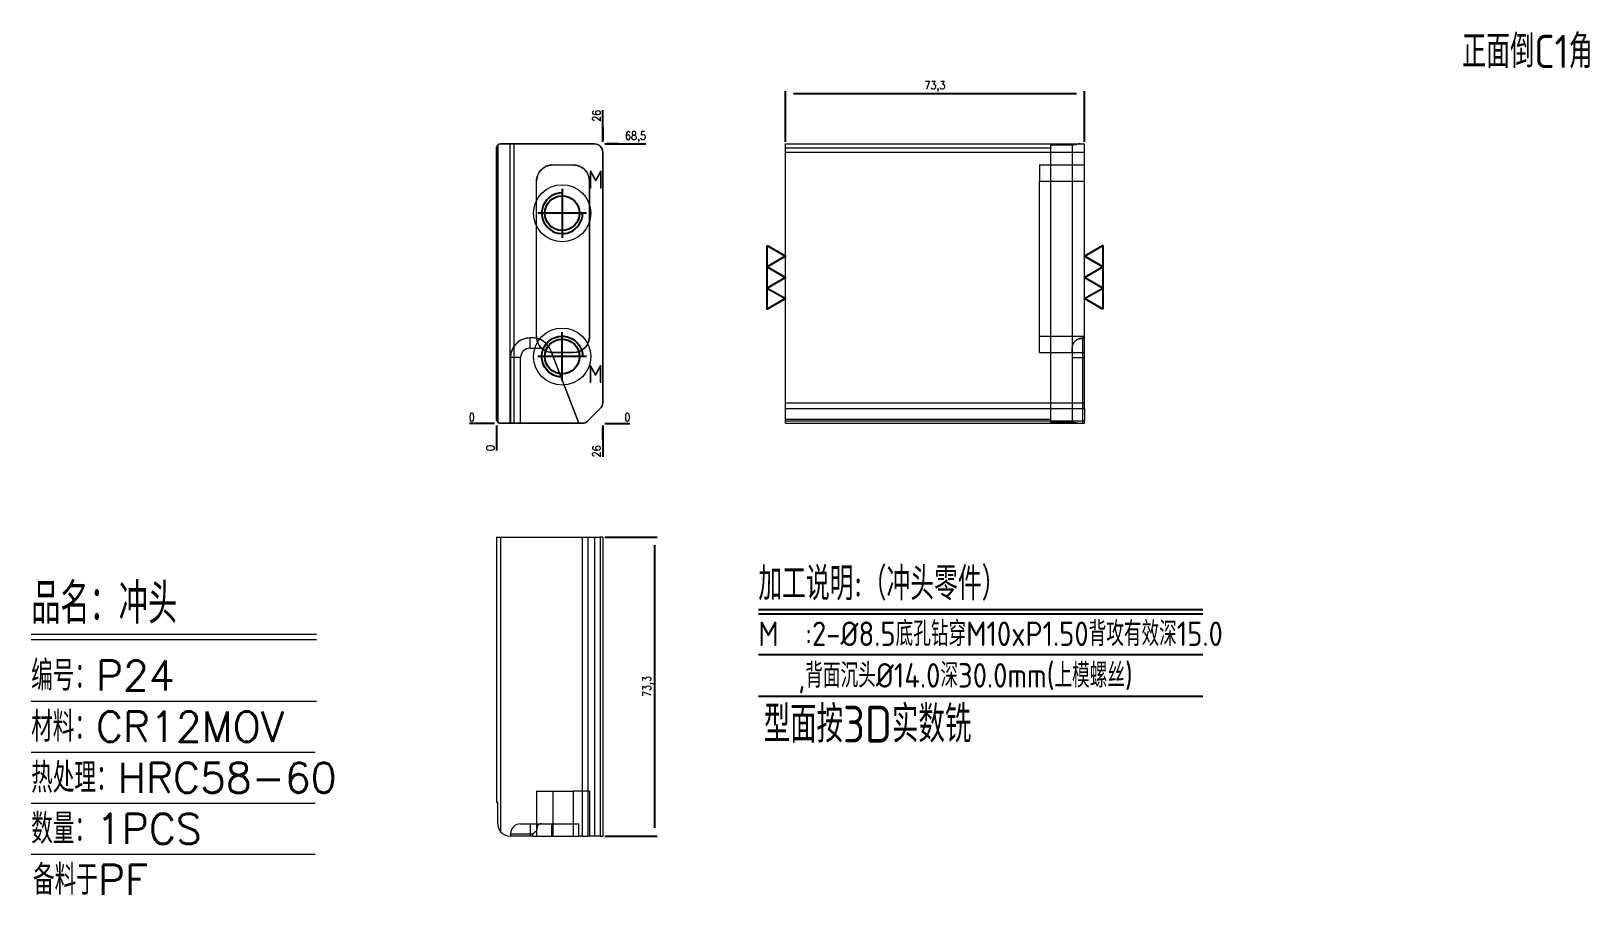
# Model space of a CAD drawing. Header units: millimetres. Extents: x 119339 to 119721, y 10977 to 11189.
import ezdxf
from ezdxf.enums import TextEntityAlignment as Align

# ---------------------------------------------------------------- set-up
doc = ezdxf.new("R2010")
doc.units = ezdxf.units.MM
for name, pattern in [('CENTER', [0]), ('DASHED', [0]), ('HIDDEN', [0])]:
    doc.linetypes.add(name, pattern=pattern)
for name, color, linetype in [('DIM', 4, 'Continuous'), ('PUNCH', 2, 'Continuous'), ('TEXT', 4, 'Continuous')]:
    doc.layers.add(name, color=color, linetype=linetype)
doc.styles.add('chinesef_fs', font='simplex.shx', dxfattribs={"bigfont": 'gbcbig.shx'})
doc.styles.add('gbenor', font='gbenor.shx', dxfattribs={"bigfont": 'gbcbig.shx'})
doc.styles.get("Standard").update_dxf_attribs({"font": 'txt.shx', "width": 0.85, "bigfont": 'ctxt.shx'})
doc.dimstyles.new('T-2-WX', dxfattribs={"dimtxt": 2, "dimasz": 2, "dimexe": 0.5, "dimexo": 0.5, "dimgap": 0.5, "dimtad": 1, "dimtxsty": 'Standard', "dimblk": 'OPEN30', "dimcen": 0, "dimazin": 3, "dimtfac": 1, "dimtmove": 0, "dimatfit": 3, "dimldrblk": 'OPEN30', "dimlwd": -1, "dimlwe": -1})

# ---------------------------------------------------------------- blocks, each defined once
blk = doc.blocks.new('*D7579')
at = {"layer": 'Defpoints', "color": 0}
for p in [(119478.9, 11064.52), (119491.72, 11064.52), (119478.9, 10991.22)]:
    blk.add_point(p, dxfattribs=at)
at = {"layer": 'DIM', "color": 0}
for p, q in [((119479.4, 11064.52), (119492.22, 11064.52)), ((119491.72, 10993.22), (119491.72, 11062.52)), ((119479.4, 10991.22), (119492.22, 10991.22))]:
    blk.add_line(p, q, dxfattribs=at)
at = {"layer": 'DIM', "color": 0, "insert": (119490.03, 11027.91), "char_height": 2, "attachment_point": 5, "rotation": 90}
blk.add_mtext('73,3', dxfattribs=at)
blk = doc.blocks.new('_Open30')
blk = doc.blocks.new('*D7580')
at = {"layer": 'Defpoints', "color": 0}
for p in [(119596.98, 11173.27), (119523.68, 11160.89), (119596.98, 11160.89)]:
    blk.add_point(p, dxfattribs=at)
at = {"layer": 'DIM', "color": 0}
for p, q in [((119523.68, 11161.39), (119523.68, 11173.77)), ((119525.68, 11173.27), (119594.98, 11173.27)), ((119596.98, 11161.39), (119596.98, 11173.77))]:
    blk.add_line(p, q, dxfattribs=at)
at = {"layer": 'DIM', "color": 0, "insert": (119560.33, 11174.96), "char_height": 2, "attachment_point": 5}
blk.add_mtext('73,3', dxfattribs=at)
blk = doc.blocks.new('*D7581')
at = {"layer": 'Defpoints', "color": 0}
for p in [(119452.9, 11092.39), (119478.9, 11092.39), (119483.9, 11092.39)]:
    blk.add_point(p, dxfattribs=at)
at = {"layer": 'DIM', "color": 0}
blk.add_line((119479.4, 11092.39), (119485.54, 11092.39), dxfattribs=at)
at = {"layer": 'DIM', "color": 0, "insert": (119484.97, 11093.89), "char_height": 2, "attachment_point": 5}
blk.add_mtext('0', dxfattribs=at)
blk = doc.blocks.new('*D7582')
at = {"layer": 'Defpoints', "color": 0}
for p in [(119478.9, 11160.89), (119483.9, 11160.89), (119452.9, 11092.39)]:
    blk.add_point(p, dxfattribs=at)
at = {"layer": 'DIM', "color": 0}
for p, q in [((119479.4, 11160.89), (119482.9, 11160.89)), ((119482.9, 11160.89), (119479.9, 11160.89)), ((119479.9, 11160.89), (119489.5, 11160.89))]:
    blk.add_line(p, q, dxfattribs=at)
at = {"layer": 'DIM', "color": 0, "insert": (119486.95, 11162.58), "char_height": 2, "attachment_point": 5}
blk.add_mtext('68,5', dxfattribs=at)
blk = doc.blocks.new('*D7583')
at = {"layer": 'Defpoints', "color": 0}
for p in [(119447.9, 11092.39), (119452.9, 11092.39), (119452.9, 11092.39)]:
    blk.add_point(p, dxfattribs=at)
at = {"layer": 'DIM', "color": 0}
blk.add_line((119452.4, 11092.39), (119446.27, 11092.39), dxfattribs=at)
at = {"layer": 'DIM', "color": 0, "insert": (119446.84, 11093.89), "char_height": 2, "attachment_point": 5}
blk.add_mtext('0', dxfattribs=at)
blk = doc.blocks.new('*D7584')
at = {"layer": 'Defpoints', "color": 0}
for p in [(119452.9, 11092.39), (119478.9, 11092.39), (119478.9, 11087.39)]:
    blk.add_point(p, dxfattribs=at)
at = {"layer": 'DIM', "color": 0}
for p, q in [((119478.9, 11091.89), (119478.9, 11088.39)), ((119478.9, 11088.39), (119478.9, 11091.39)), ((119478.9, 11091.39), (119478.9, 11084.14))]:
    blk.add_line(p, q, dxfattribs=at)
at = {"layer": 'DIM', "color": 0, "insert": (119477.4, 11085.52), "char_height": 2, "attachment_point": 5, "rotation": 90}
blk.add_mtext('26', dxfattribs=at)
blk = doc.blocks.new('*D7585')
at = {"layer": 'Defpoints', "color": 0}
for p in [(119452.9, 11092.39), (119452.9, 11092.39), (119452.9, 11087.39)]:
    blk.add_point(p, dxfattribs=at)
at = {"layer": 'DIM', "color": 0}
blk.add_line((119452.9, 11091.89), (119452.9, 11085.76), dxfattribs=at)
at = {"layer": 'DIM', "color": 0, "insert": (119451.4, 11086.33), "char_height": 2, "attachment_point": 5, "rotation": 90}
blk.add_mtext('0', dxfattribs=at)
blk = doc.blocks.new('*D7586')
at = {"layer": 'Defpoints', "color": 0}
for p in [(119478.9, 11165.89), (119478.9, 11160.89), (119452.9, 11092.39)]:
    blk.add_point(p, dxfattribs=at)
at = {"layer": 'DIM', "color": 0}
for p, q in [((119478.9, 11161.89), (119478.9, 11169.14)), ((119478.9, 11161.39), (119478.9, 11164.89)), ((119478.9, 11164.89), (119478.9, 11161.89))]:
    blk.add_line(p, q, dxfattribs=at)
at = {"layer": 'DIM', "color": 0, "insert": (119477.4, 11167.77), "char_height": 2, "attachment_point": 5, "rotation": 90}
blk.add_mtext('26', dxfattribs=at)

msp = doc.modelspace()

# ---------------------------------------------------------------- linework, layer by layer
at = {"layer": 'DIM', "color": 8}
for p, q in [((119517.047, 11046.726), (119625.966, 11046.726)), ((119517.047, 11045.676), (119625.966, 11045.676)), ((119517.047, 11035.716), (119625.966, 11035.716)), ((119517.047, 11025.516), (119625.966, 11025.516))]:
    msp.add_line(p, q, dxfattribs=at)
at = {"layer": 'DIM', "color": 4, "linetype": 'Continuous', "lineweight": 13}
for p, q in [((119338.852, 11040.68), (119408.75, 11040.68)), ((119338.852, 11039.391), (119408.75, 11039.391)), ((119338.852, 11024.301), (119408.75, 11024.301)), ((119338.852, 11011.787), (119408.447, 11011.787)), ((119338.852, 10999.272), (119408.447, 10999.272)), ((119338.852, 10986.758), (119408.447, 10986.758))]:
    msp.add_line(p, q, dxfattribs=at)
at = {"layer": 'DIM', "color": 4}
for points in [[(119519.181, 11135.944), (119523.681, 11133.346), (119519.181, 11130.748), (119523.681, 11128.15), (119519.181, 11125.552), (119523.681, 11122.954), (119519.181, 11120.356), (119519.181, 11135.944)], [(119601.481, 11120.356), (119596.981, 11122.954), (119601.481, 11125.552), (119596.981, 11128.15), (119601.481, 11130.748), (119596.981, 11133.346), (119601.481, 11135.944), (119601.481, 11120.356)]]:
    msp.add_lwpolyline(points, close=True, dxfattribs=at)
at = {"layer": 'PUNCH', "color": 11, "linetype": 'Continuous', "lineweight": 13}
for p, q in [((119476.902, 11160.891), (119453.902, 11160.891)), ((119523.681, 11160.891), (119596.981, 11160.891)), ((119523.681, 11158.891), (119523.681, 11160.891)), ((119596.981, 11158.891), (119596.981, 11160.891)), ((119452.902, 11159.891), (119452.902, 11093.392)), ((119478.902, 11097.409), (119478.902, 11158.891)), ((119523.681, 11097.409), (119523.681, 11158.891)), ((119596.981, 11097.409), (119596.981, 11158.891)), ((119475.3, 11092.978), (119478.317, 11095.995)), ((119523.681, 11095.995), (119523.681, 11097.409)), ((119523.681, 11092.978), (119523.681, 11095.995)), ((119596.981, 11095.995), (119596.981, 11097.409)), ((119596.981, 11095.995), (119596.981, 11092.978)), ((119453.902, 11092.392), (119473.886, 11092.392)), ((119523.681, 11092.392), (119523.681, 11092.978)), ((119523.681, 11092.392), (119596.981, 11092.392)), ((119596.981, 11092.392), (119596.981, 11092.978)), ((119452.902, 11064.521), (119453.902, 11064.521)), ((119452.902, 11064.521), (119452.902, 10999.521)), ((119453.902, 11064.521), (119473.886, 11064.521)), ((119473.886, 11064.521), (119475.3, 11064.521)), ((119475.3, 11064.521), (119478.317, 11064.521)), ((119478.902, 11064.521), (119478.317, 11064.521)), ((119478.902, 11064.521), (119478.902, 10991.221)), ((119452.902, 10999.521), (119453.202, 10999.521)), ((119453.202, 10994.221), (119453.202, 10999.521)), ((119458.804, 10994.221), (119473.055, 10994.221)), ((119466.389, 10994.221), (119466.389, 10991.221)), ((119473.055, 10991.221), (119473.055, 10994.221)), ((119456.304, 10991.221), (119456.202, 10991.221)), ((119456.304, 10991.721), (119456.304, 10991.221)), ((119461.104, 10991.221), (119456.304, 10991.221)), ((119461.711, 10991.221), (119461.104, 10991.221)), ((119461.711, 10991.221), (119462.714, 10991.221)), ((119462.714, 10992.441), (119462.714, 10991.221)), ((119462.714, 10991.221), (119466.389, 10991.221)), ((119466.389, 10991.221), (119473.055, 10991.221)), ((119473.886, 10991.221), (119473.055, 10991.221)), ((119473.886, 10991.221), (119475.3, 10991.221)), ((119478.317, 10991.221), (119475.3, 10991.221)), ((119478.317, 10991.221), (119478.902, 10991.221))]:
    msp.add_line(p, q, dxfattribs=at)
at = {"layer": 'PUNCH', "color": 155, "linetype": 'DASHED', "lineweight": 13}
for p, q in [((119456.202, 11092.392), (119456.202, 11160.891)), ((119523.681, 11159.891), (119588.681, 11159.891)), ((119593.981, 11160.605), (119593.981, 11092.678)), ((119585.981, 11151.719), (119596.981, 11151.719)), ((119585.981, 11151.719), (119596.981, 11151.719)), ((119461.104, 11110.821), (119461.104, 11113.321)), ((119585.981, 11113.718), (119596.981, 11113.718)), ((119585.981, 11113.718), (119596.981, 11113.718)), ((119596.481, 11113.321), (119596.481, 11108.521)), ((119458.804, 11108.521), (119456.304, 11108.521)), ((119458.804, 11092.392), (119458.804, 11108.521)), ((119461.104, 11110.821), (119463.924, 11110.821)), ((119593.981, 11108.521), (119596.481, 11108.521)), ((119596.481, 11108.521), (119596.481, 11092.392)), ((119596.481, 11108.521), (119596.981, 11108.521)), ((119523.681, 11093.392), (119588.681, 11093.392)), ((119453.902, 11064.521), (119453.902, 10992.295)), ((119476.902, 11064.521), (119476.902, 10991.221)), ((119466.682, 11002.221), (119466.682, 10991.221)), ((119466.682, 11002.221), (119466.682, 10991.221)), ((119471.682, 11002.221), (119471.682, 10991.221)), ((119471.682, 11002.221), (119471.682, 10991.221))]:
    msp.add_line(p, q, dxfattribs=at)
at = {"layer": 'PUNCH', "linetype": 'HIDDEN', "lineweight": 15, "ltscale": 5}
for p, q in [((119457.202, 11092.392), (119457.202, 11160.891)), ((119453.202, 11092.678), (119453.202, 11160.605))]:
    msp.add_line(p, q, dxfattribs=at)
at = {"layer": 'PUNCH', "color": 11, "linetype": 'DASHED', "lineweight": 13}
for p, q in [((119453.202, 11160.605), (119453.202, 11092.678)), ((119588.681, 11160.605), (119588.681, 11092.678)), ((119593.981, 11160.605), (119588.681, 11160.605)), ((119466.682, 11155.719), (119471.682, 11155.719)), ((119585.981, 11155.719), (119585.981, 11151.719)), ((119585.981, 11155.719), (119596.981, 11155.719)), ((119462.682, 11113.718), (119462.682, 11151.719)), ((119475.682, 11113.718), (119475.682, 11151.719)), ((119585.981, 11113.718), (119585.981, 11151.719)), ((119461.711, 11113.321), (119461.104, 11113.321)), ((119585.981, 11109.718), (119585.981, 11113.718)), ((119595.761, 11113.215), (119596.981, 11113.215)), ((119596.481, 11113.321), (119596.981, 11113.321)), ((119456.304, 11108.521), (119456.304, 11092.392)), ((119466.389, 11109.728), (119473.055, 11092.392)), ((119466.682, 11109.718), (119471.682, 11109.718)), ((119585.981, 11109.718), (119596.981, 11109.718)), ((119593.981, 11109.728), (119593.981, 11110.821)), ((119593.981, 11109.728), (119596.981, 11109.728)), ((119593.981, 11109.728), (119593.981, 11092.392)), ((119593.981, 11092.678), (119588.681, 11092.678)), ((119462.682, 11002.221), (119466.682, 11002.221)), ((119462.682, 11002.221), (119462.682, 10991.221)), ((119466.682, 11002.221), (119471.682, 11002.221)), ((119475.682, 11002.221), (119471.682, 11002.221)), ((119475.682, 11002.221), (119475.682, 10991.221))]:
    msp.add_line(p, q, dxfattribs=at)
at = {"layer": 'PUNCH', "color": 155, "linetype": 'Continuous', "lineweight": 13}
for p, q in [((119523.681, 11158.891), (119596.981, 11158.891)), ((119523.681, 11097.409), (119596.981, 11097.409)), ((119523.681, 11095.995), (119596.981, 11095.995)), ((119523.681, 11092.978), (119596.981, 11092.978)), ((119453.902, 11064.521), (119453.902, 10992.295)), ((119473.886, 11064.521), (119473.886, 10991.221)), ((119475.3, 11064.521), (119475.3, 10991.221)), ((119478.317, 11064.521), (119478.317, 10991.221)), ((119461.104, 10994.221), (119461.104, 10991.721)), ((119461.104, 10991.721), (119456.304, 10991.721)), ((119461.711, 10991.721), (119461.104, 10991.721)), ((119461.104, 10991.721), (119461.104, 10991.221)), ((119461.711, 10991.721), (119461.711, 10991.221))]:
    msp.add_line(p, q, dxfattribs=at)
at = {"layer": 'PUNCH', "linetype": 'Continuous', "lineweight": 15}
msp.add_lwpolyline([(119452.902, 11093.392), (119452.902, 11159.891, -0.4142136), (119453.902, 11160.891), (119476.902, 11160.891, -0.4142136), (119478.902, 11158.891), (119478.902, 11097.409, -0.1989124), (119478.317, 11095.995), (119475.3, 11092.978, -0.1989124), (119473.886, 11092.392), (119453.902, 11092.392, -0.4142136)], format="xyb", close=True, dxfattribs=at)
at = {"layer": 'PUNCH', "linetype": 'HIDDEN', "lineweight": 15, "ltscale": 5}
msp.add_lwpolyline([(119471.682, 11155.719, -0.4142136), (119475.682, 11151.719), (119475.682, 11113.718, -0.4142136), (119471.682, 11109.718), (119466.682, 11109.718, -0.4142136), (119462.682, 11113.718), (119462.682, 11151.719, -0.4142136), (119466.682, 11155.719)], format="xyb", close=True, dxfattribs=at)
at = {"layer": 'PUNCH', "linetype": 'CENTER'}
for points in [[(119468.973, 11149.891), (119468.973, 11137.891)], [(119474.973, 11143.891), (119462.973, 11143.891)], [(119468.973, 11102.752), (119468.973, 11114.752)], [(119474.973, 11108.752), (119462.973, 11108.752)]]:
    msp.add_lwpolyline(points, dxfattribs=at)
at = {"layer": 'PUNCH'}
for points in [[(119468.973, 11148.891, 2.4142136), (119473.973, 11143.891)], [(119468.973, 11103.752, -2.4142136), (119473.973, 11108.752)]]:
    msp.add_lwpolyline(points, format="xyb", dxfattribs=at)
at = {"layer": 'PUNCH', "linetype": 'HIDDEN', "lineweight": 15, "ltscale": 5}
msp.add_lwpolyline([(119473.055, 11092.392), (119466.192, 11110.243, 0.3103563), (119461.711, 11113.321), (119461.104, 11113.321, 0.4142136), (119456.304, 11108.521), (119456.304, 11093.081), (119456.304, 11092.392)], format="xyb", dxfattribs=at)
at = {"layer": 'PUNCH', "linetype": 'HIDDEN', "lineweight": 15, "ltscale": 3}
for centre in [(119468.973, 11143.891), (119468.973, 11108.752)]:
    msp.add_circle(centre, 7, dxfattribs=at)
at = {"layer": 'PUNCH'}
for centre in [(119468.973, 11143.891), (119468.973, 11108.752)]:
    msp.add_circle(centre, 4.25, dxfattribs=at)
at = {"layer": 'PUNCH', "color": 11, "linetype": 'Continuous', "lineweight": 13}
for centre, radius, start, end in [((119453.902, 11159.891), 1, 90, 180), ((119476.902, 11158.891), 2, 360, 90), ((119476.902, 11097.409), 2, 315, 0), ((119453.902, 11093.392), 1, 180, 269.99989), ((119473.886, 11094.392), 2, 269.99985, 315), ((119458.804, 10991.721), 2.5, 90, 180), ((119456.202, 10994.221), 3, 219.94451, 270)]:
    msp.add_arc(centre, radius, start, end, dxfattribs=at)
at = {"layer": 'PUNCH', "color": 11, "linetype": 'DASHED', "lineweight": 13}
for centre, radius, start, end in [((119466.682, 11151.719), 4, 90, 180), ((119471.682, 11151.719), 4, 0, 90), ((119461.104, 11108.521), 4.8, 90, 180), ((119466.682, 11113.718), 4, 180, 270), ((119471.682, 11113.718), 4, 270, 0)]:
    msp.add_arc(centre, radius, start, end, dxfattribs=at)
at = {"layer": 'PUNCH', "color": 155, "linetype": 'DASHED', "lineweight": 13}
msp.add_arc((119461.104, 11108.521), 2.3, 90, 180, dxfattribs=at)
at = {"layer": 'PUNCH', "color": 11, "linetype": 'DASHED', "lineweight": 13}
for points, knots in [([(119595.907, 11160.891), (119595.838, 11160.891), (119595.768, 11160.886), (119595.625, 11160.87), (119595.551, 11160.858), (119595.438, 11160.838), (119595.381, 11160.827), (119595.323, 11160.815), (119595.284, 11160.807), (119595.264, 11160.802), (119595.166, 11160.781), (119595.086, 11160.763), (119594.925, 11160.728), (119594.843, 11160.71), (119594.677, 11160.677), (119594.593, 11160.661), (119594.465, 11160.641), (119594.421, 11160.635), (119594.334, 11160.625), (119594.29, 11160.62), (119594.158, 11160.609), (119594.07, 11160.605), (119593.981, 11160.605)], [0, 0, 0, 0, 0.125, 0.125, 0.25, 0.25, 0.3125, 0.34375, 0.34375, 0.375, 0.375, 0.5, 0.5, 0.625, 0.625, 0.75, 0.75, 0.8125, 0.8125, 0.875, 0.875, 1, 1, 1, 1]), ([(119462.714, 11113.215), (119462.548, 11113.25), (119462.381, 11113.277), (119462.13, 11113.303), (119462.047, 11113.31), (119461.921, 11113.316), (119461.858, 11113.319), (119461.795, 11113.32), (119461.753, 11113.32), (119461.732, 11113.321), (119461.711, 11113.321)], [0, 0, 0, 0, 0.5, 0.5, 0.75, 0.75, 0.875, 0.9375, 0.9375, 1, 1, 1, 1]), ([(119593.981, 11110.821), (119593.981, 11110.922), (119593.987, 11111.029), (119594.015, 11111.251), (119594.038, 11111.367), (119594.075, 11111.501), (119594.079, 11111.516), (119594.088, 11111.546), (119594.102, 11111.591), (119594.137, 11111.696), (119594.174, 11111.786), (119594.254, 11111.965), (119594.318, 11112.083), (119594.415, 11112.229), (119594.435, 11112.258), (119594.476, 11112.315), (119594.54, 11112.399), (119594.656, 11112.534), (119594.758, 11112.634), (119594.838, 11112.706), (119594.88, 11112.741), (119594.922, 11112.776), (119594.951, 11112.798), (119594.966, 11112.809), (119595.097, 11112.908), (119595.221, 11112.985), (119595.416, 11113.084), (119595.483, 11113.114), (119595.586, 11113.155), (119595.62, 11113.168), (119595.69, 11113.193), (119595.725, 11113.204), (119595.761, 11113.215)], [0, 0, 0, 0, 0.125, 0.125, 0.25, 0.25, 0.265625, 0.265625, 0.28125, 0.3125, 0.375, 0.375, 0.5, 0.5, 0.53125, 0.53125, 0.5625, 0.625, 0.6875, 0.6875, 0.71875, 0.734375, 0.734375, 0.75, 0.75, 0.875, 0.875, 0.9375, 0.9375, 0.96875, 0.96875, 1, 1, 1, 1]), ([(119595.761, 11113.215), (119595.879, 11113.25), (119595.998, 11113.277), (119596.178, 11113.303), (119596.239, 11113.31), (119596.329, 11113.316), (119596.375, 11113.319), (119596.42, 11113.32), (119596.45, 11113.32), (119596.465, 11113.321), (119596.481, 11113.321)], [0, 0, 0, 0, 0.5, 0.5, 0.75, 0.75, 0.875, 0.9375, 0.9375, 1, 1, 1, 1]), ([(119593.981, 11092.678), (119594.07, 11092.678), (119594.158, 11092.674), (119594.332, 11092.66), (119594.418, 11092.649), (119594.547, 11092.629), (119594.611, 11092.619), (119594.674, 11092.607), (119594.716, 11092.599), (119594.737, 11092.595), (119594.842, 11092.574), (119594.925, 11092.556), (119595.086, 11092.52), (119595.165, 11092.502), (119595.321, 11092.469), (119595.398, 11092.453), (119595.511, 11092.432), (119595.548, 11092.426), (119595.622, 11092.415), (119595.659, 11092.41), (119595.768, 11092.397), (119595.838, 11092.392), (119595.907, 11092.392)], [0, 0, 0, 0, 0.125, 0.125, 0.25, 0.25, 0.3125, 0.34375, 0.34375, 0.375, 0.375, 0.5, 0.5, 0.625, 0.625, 0.75, 0.75, 0.8125, 0.8125, 0.875, 0.875, 1, 1, 1, 1])]:
    msp.add_open_spline(points, degree=3, knots=knots, dxfattribs=at)
at = {"layer": 'PUNCH', "color": 11, "linetype": 'Continuous', "lineweight": 13}
for points, knots in [([(119453.202, 10994.221), (119453.202, 10994.132), (119453.206, 10994.044), (119453.222, 10993.87), (119453.233, 10993.784), (119453.256, 10993.655), (119453.269, 10993.591), (119453.284, 10993.528), (119453.294, 10993.486), (119453.299, 10993.465), (119453.328, 10993.359), (119453.354, 10993.277), (119453.412, 10993.116), (119453.445, 10993.037), (119453.517, 10992.881), (119453.557, 10992.804), (119453.622, 10992.691), (119453.644, 10992.654), (119453.691, 10992.58), (119453.716, 10992.543), (119453.792, 10992.434), (119453.845, 10992.364), (119453.902, 10992.295)], [0, 0, 0, 0, 0.125, 0.125, 0.25, 0.25, 0.3125, 0.34375, 0.34375, 0.375, 0.375, 0.5, 0.5, 0.625, 0.625, 0.75, 0.75, 0.8125, 0.8125, 0.875, 0.875, 1, 1, 1, 1]), ([(119463.924, 10994.221), (119463.817, 10994.221), (119463.717, 10994.215), (119463.53, 10994.187), (119463.443, 10994.164), (119463.353, 10994.127), (119463.343, 10994.123), (119463.323, 10994.114), (119463.294, 10994.1), (119463.23, 10994.065), (119463.179, 10994.028), (119463.084, 10993.948), (119463.029, 10993.884), (119462.97, 10993.787), (119462.958, 10993.767), (119462.936, 10993.726), (119462.905, 10993.662), (119462.861, 10993.546), (119462.832, 10993.444), (119462.812, 10993.363), (119462.803, 10993.322), (119462.795, 10993.28), (119462.79, 10993.251), (119462.787, 10993.236), (119462.764, 10993.105), (119462.75, 10992.981), (119462.733, 10992.786), (119462.728, 10992.719), (119462.722, 10992.616), (119462.72, 10992.582), (119462.717, 10992.512), (119462.716, 10992.477), (119462.714, 10992.441)], [0, 0, 0, 0, 0.125, 0.125, 0.25, 0.25, 0.265625, 0.265625, 0.28125, 0.3125, 0.375, 0.375, 0.5, 0.5, 0.53125, 0.53125, 0.5625, 0.625, 0.6875, 0.6875, 0.71875, 0.734375, 0.734375, 0.75, 0.75, 0.875, 0.875, 0.9375, 0.9375, 0.96875, 0.96875, 1, 1, 1, 1]), ([(119462.714, 10992.441), (119462.548, 10992.323), (119462.381, 10992.204), (119462.13, 10992.024), (119462.047, 10991.963), (119461.921, 10991.873), (119461.858, 10991.827), (119461.795, 10991.782), (119461.753, 10991.752), (119461.732, 10991.736), (119461.711, 10991.721)], [0, 0, 0, 0, 0.5, 0.5, 0.75, 0.75, 0.875, 0.9375, 0.9375, 1, 1, 1, 1])]:
    msp.add_open_spline(points, degree=3, knots=knots, dxfattribs=at)

# ---------------------------------------------------------------- texts
at = {"layer": 'DIM', "color": 7, "style": 'gbenor'}
for p in [(119477.211, 11152.129), (119477.145, 11104.483)]:
    msp.add_text('M', height=4.5, dxfattribs=at).set_placement(p, align=Align.MIDDLE_CENTER)
at = {"layer": 'DIM', "color": 4, "style": 'gbenor'}
for s, height, p in [('加工说明:（冲头零件）', 8.1, (119517.047, 11049.036)), ('M  :2-%%C8.5底孔钻穿M10xP1.50背攻有效深15.0', 6, (119517.047, 11037.816)), ('   ,背面沉头%%C14.0深30.0mm(上模螺丝)', 6, (119517.047, 11027.616))]:
    msp.add_text(s, height=height, dxfattribs=at).set_placement(p)
at = {"layer": 'DIM', "color": 3, "linetype": 'Continuous', "lineweight": 13, "style": 'chinesef_fs'}
for s, height, p in [('品名：冲头', 9.9377, (119338.852, 11043.256)), ('编号：P24', 7.3613, (119338.852, 11026.877)), ('材料：CR12MOV', 7.3613, (119338.852, 11014.363)), ('热处理：HRC58-60', 7.36126, (119338.852, 11001.849)), ('数量：1PCS', 7.3613, (119338.852, 10989.335)), ('备料于PF', 7.3613, (119339.3, 10976.821))]:
    msp.add_text(s, height=height, dxfattribs=at).set_placement(p)
at = {"layer": 'TEXT', "color": 4, "lineweight": 18, "style": 'gbenor'}
msp.add_text('正面倒C1角', height=8.1761, dxfattribs=at).set_placement((119689.509, 11179.46))
at = {"layer": 'TEXT', "color": 4, "style": 'gbenor'}
msp.add_text('型面按3D实数铣', height=9, dxfattribs=at).set_placement((119518.361, 11014.155))

# ---------------------------------------------------------------- dimensions: what is measured, and where the dimension line sits
at = {"layer": 'DIM'}
dim = msp.add_linear_dim(base=(119596.981, 11173.274), p1=(119523.681, 11160.891), p2=(119596.981, 11160.891), dimstyle='T-2-WX', dxfattribs=at)
dim.commit()
dim.dimension.update_dxf_attribs({"geometry": '*D7580', "text_midpoint": (119560.331, 11174.964)})
for feature_location, offset, dtype, origin, picture, middle in [((119478.902, 11160.891), (0, 5), 1, (119452.902, 11092.392), '*D7586', (119477.402, 11167.767)), ((119478.902, 11160.891), (5, 0), 0, (119452.902, 11092.392), '*D7582', (119486.952, 11162.582)), ((119452.902446118, 11092.392447021), (-5, 0), 0, (119452.902446118, 11092.392447021), '*D7583', (119446.835779451, 11093.892447021)), ((119452.902446118, 11092.392447021), (0, -5), 1, (119452.902446118, 11092.392447021), '*D7585', (119451.402446118, 11086.325780354)), ((119478.902446138, 11092.392447021), (5, 0), 0, (119452.902446118, 11092.392447021), '*D7581', (119484.969112805, 11093.892447021)), ((119478.902, 11092.392), (0, -5), 1, (119452.902, 11092.392), '*D7584', (119477.402, 11085.516))]:
    dim = msp.add_ordinate_dim(feature_location=feature_location, offset=offset, dtype=dtype, origin=origin, dimstyle='T-2-WX', dxfattribs=at)
    dim.commit()
    dim.dimension.update_dxf_attribs({"geometry": picture, "text_midpoint": middle})
dim = msp.add_linear_dim(base=(119491.719, 11064.521), p1=(119478.902, 10991.221), p2=(119478.902, 11064.521), angle=90, dimstyle='T-2-WX', dxfattribs=at)
dim.commit()
dim.dimension.update_dxf_attribs({"geometry": '*D7579', "text_midpoint": (119491.719, 11027.912), "dimtype": 160})

doc.saveas('drawing.dxf')
